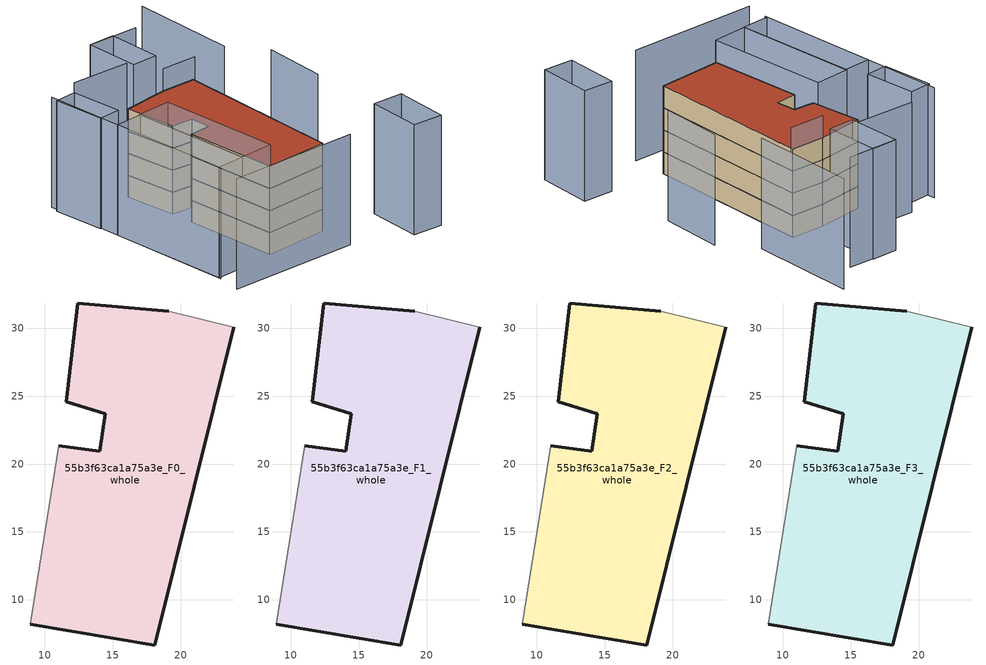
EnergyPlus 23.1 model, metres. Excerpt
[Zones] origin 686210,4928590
55b3f63ca1a75a3e_F0_whole
 floor ground (EU_floor_Construction): 18.1,6.68 23.89,30.08 19.14,31.22 12.42,31.84 11.58,24.58 14.45,23.71 14.06,20.92 11.02,21.36 8.95,8.21 z0
 wall outside (EU_wall_Construction): 11.02,21.36 14.06,20.92 14.45,23.71 11.58,24.58 12.42,31.84 19.14,31.22 / 23.89,30.08 18.1,6.68 8.95,8.21 z0:3
 wall adiabatic (EU_wall_Construction): 8.95,8.21 11.02,21.36 / 19.14,31.22 23.89,30.08 z0:3
55b3f63ca1a75a3e_F1_whole
 floor to 55b3f63ca1a75a3e_F0_whole (EU_floor_Construction): 18.1,6.68 23.89,30.08 19.14,31.22 12.42,31.84 11.58,24.58 14.45,23.71 14.06,20.92 11.02,21.36 8.95,8.21 z3
 wall outside (EU_wall_Construction): 11.02,21.36 14.06,20.92 14.45,23.71 11.58,24.58 12.42,31.84 19.14,31.22 / 23.89,30.08 18.1,6.68 8.95,8.21 z3:6
 wall adiabatic (EU_wall_Construction): 8.95,8.21 11.02,21.36 / 19.14,31.22 23.89,30.08 z3:6
55b3f63ca1a75a3e_F2_whole
 floor to 55b3f63ca1a75a3e_F1_whole (EU_floor_Construction): 18.1,6.68 23.89,30.08 19.14,31.22 12.42,31.84 11.58,24.58 14.45,23.71 14.06,20.92 11.02,21.36 8.95,8.21 z6
 wall outside (EU_wall_Construction): 11.02,21.36 14.06,20.92 14.45,23.71 11.58,24.58 12.42,31.84 19.14,31.22 / 23.89,30.08 18.1,6.68 8.95,8.21 z6:9
 wall adiabatic (EU_wall_Construction): 8.95,8.21 11.02,21.36 / 19.14,31.22 23.89,30.08 z6:9
55b3f63ca1a75a3e_F3_whole
 floor to 55b3f63ca1a75a3e_F2_whole (EU_floor_Construction): 18.1,6.68 23.89,30.08 19.14,31.22 12.42,31.84 11.58,24.58 14.45,23.71 14.06,20.92 11.02,21.36 8.95,8.21 z9
 wall outside (EU_wall_Construction): 11.02,21.36 14.06,20.92 14.45,23.71 11.58,24.58 12.42,31.84 19.14,31.22 / 23.89,30.08 18.1,6.68 8.95,8.21 z9:12
 wall adiabatic (EU_wall_Construction): 8.95,8.21 11.02,21.36 / 19.14,31.22 23.89,30.08 z9:12
 roof outside (EU_roof_Construction): 23.89,30.08 18.1,6.68 8.95,8.21 11.02,21.36 14.06,20.92 14.45,23.71 11.58,24.58 12.42,31.84 19.14,31.22 z12
shading: 28.71,14.81 31.12,23.41 / -1.38,5.98 16.93,1.74 / 4.71,37.86 -0.04,9.24 / 28.69,28.75 32.35,43.53 / 24.15,30 19.14,31.22 / 17.9,35.85 9.69,37.95 / 26.85,40.69 19.64,42.4 / 29.94,3.16 27.82,-4.31 / 27.82,-4.31 23.7,-3.14 / 23.7,-3.14 25.82,4.33 / 25.82,4.33 29.94,3.16 / 11.7,25.34 8.94,8.15 / 8.94,8.15 3.97,8.94 / 3.97,8.94 6.73,26.14 / 6.73,26.14 11.7,25.34 / 0.01,9.53 2.85,26.68 / 2.85,26.68 6.83,26.02 / 6.83,26.02 3.98,8.87 / 3.98,8.87 0.01,9.53 / 7.32,36.32 6.25,29 / 6.25,29 3.15,29.46 / 3.15,29.46 4.22,36.78 / 4.22,36.78 7.32,36.32 / 18.02,34.87 19.59,42.43 / 19.59,42.43 23.27,41.66 / 23.27,41.66 21.7,34.11 / 21.7,34.11 18.02,34.87 z0:15
[Building]
EU S2 Campaign: North Axis=0; Terrain=City; Solar Distribution=FullExterior
[Site:Location]
Bologna: Latitude=44.5; Longitude=11.25; Time Zone=1; Elevation=37
[SizingPeriod:WeatherFileDays]
AnnualSizingPeriod: Begin Month=1; Begin Day of Month=1; End Month=12; End Day of Month=31; Day of Week for Start Day=Monday; Use Weather File Daylight Saving Period=No; Use Weather File Rain and Snow Indicators=No
[MATERIAL]
EU_InternalMass_Material: Roughness=MediumRough; Thickness=0.1; Conductivity=1; Density=1800; Specific Heat=900; Thermal Absorptance=0.9; Solar Absorptance=0.7; Visible Absorptance=0.7
[MATERIAL:NOMASS] Roughness=MediumRough; Thermal Absorptance=0.9; Solar Absorptance=0.7; Visible Absorptance=0.7
Name | Thermal Resistance
EU_wall_NoMass | 0.937881
EU_roof_NoMass | 0.548572
EU_floor_NoMass | 0.71348
[CONSTRUCTION]
EU_wall_Construction: EU_wall_NoMass
EU_roof_Construction: EU_roof_NoMass
EU_floor_Construction: EU_floor_NoMass
EU_InternalMass_Construction: EU_InternalMass_Material
[ZONE] Type=1; Multiplier=1; Ceiling Height=autocalculate; Floor Area=autocalculate; Part of Total Floor Area=Yes
Name | Volume
55b3f63ca1a75a3e_F0_whole | 722.941
55b3f63ca1a75a3e_F1_whole; 55b3f63ca1a75a3e_F2_whole; 55b3f63ca1a75a3e_F3_whole | 722.943
[INTERNALMASS] Construction=EU_InternalMass_Construction; Surface Area=240.981
Name | Zone or ZoneList
55b3f63ca1a75a3e_F0_whole_EU_InternalMass | 55b3f63ca1a75a3e_F0_whole
55b3f63ca1a75a3e_F1_whole_EU_InternalMass | 55b3f63ca1a75a3e_F1_whole
55b3f63ca1a75a3e_F2_whole_EU_InternalMass | 55b3f63ca1a75a3e_F2_whole
55b3f63ca1a75a3e_F3_whole_EU_InternalMass | 55b3f63ca1a75a3e_F3_whole
[OTHEREQUIPMENT] Fuel Type=Electricity; Design Level Calculation Method=Watts/Area; Power per Zone Floor Area=1; Fraction Latent=0; Fraction Radiant=0; Fraction Lost=0; Carbon Dioxide Generation Rate=0; EndUse Subcategory=EU_Step8_InternalGains
Name | Zone or ZoneList or Space or SpaceList | Schedule
EU_Step8_InternalGain_55b3f63ca1a75a3e_F0_whole_f000 | 55b3f63ca1a75a3e_F0_whole | EU_Step8_GainSchedule_55b3f63ca1a75a3e_F0_whole_f000
EU_Step8_InternalGain_55b3f63ca1a75a3e_F1_whole_f000 | 55b3f63ca1a75a3e_F1_whole | EU_Step8_GainSchedule_55b3f63ca1a75a3e_F1_whole_f000
EU_Step8_InternalGain_55b3f63ca1a75a3e_F2_whole_f000 | 55b3f63ca1a75a3e_F2_whole | EU_Step8_GainSchedule_55b3f63ca1a75a3e_F2_whole_f000
EU_Step8_InternalGain_55b3f63ca1a75a3e_F3_whole_f000 | 55b3f63ca1a75a3e_F3_whole | EU_Step8_GainSchedule_55b3f63ca1a75a3e_F3_whole_f000
[ZONEVENTILATION:DESIGNFLOWRATE] Schedule=EU_AlwaysOn; Design Flow Rate Calculation Method=AirChanges/Hour; Air Changes per Hour=0.687892; Ventilation Type=Natural; Fan Pressure Rise=0; Fan Total Efficiency=1; Constant Term Coefficient=1; Temperature Term Coefficient=0; Velocity Term Coefficient=0; Velocity Squared Term Coefficient=0; Minimum Indoor Temperature=-100; Maximum Indoor Temperature=100; Delta Temperature=-100; Minimum Outdoor Temperature=-100; Maximum Outdoor Temperature=100; Maximum Wind Speed=40
Name | Zone or ZoneList or Space or SpaceList
EU_ConstantAir_55b3f63ca1a75a3e_F0_whole | 55b3f63ca1a75a3e_F0_whole
EU_ConstantAir_55b3f63ca1a75a3e_F1_whole | 55b3f63ca1a75a3e_F1_whole
EU_ConstantAir_55b3f63ca1a75a3e_F2_whole | 55b3f63ca1a75a3e_F2_whole
EU_ConstantAir_55b3f63ca1a75a3e_F3_whole | 55b3f63ca1a75a3e_F3_whole
[HVACTEMPLATE:THERMOSTAT] Constant Heating Setpoint=20; Constant Cooling Setpoint=50
EU_HeatOnly_55b3f63ca1a75a3e_F0_whole; EU_HeatOnly_55b3f63ca1a75a3e_F1_whole; EU_HeatOnly_55b3f63ca1a75a3e_F2_whole; EU_HeatOnly_55b3f63ca1a75a3e_F3_whole
[HVACTEMPLATE:ZONE:IDEALLOADSAIRSYSTEM] System Availability Schedule=EU_AlwaysOn; Maximum Heating Supply Air Temperature=50; Minimum Cooling Supply Air Temperature=13; Maximum Heating Supply Air Humidity Ratio=0.0156; Minimum Cooling Supply Air Humidity Ratio=0.0077; Heating Limit=NoLimit; Cooling Limit=NoLimit; Heating Availability Schedule=EU_AlwaysOn; Cooling Availability Schedule=EU_CoolingOff; Dehumidification Control Type=ConstantSensibleHeatRatio; Cooling Sensible Heat Ratio=0.7; Dehumidification Setpoint=60; Humidification Control Type=None; Humidification Setpoint=30; Outdoor Air Method=None; Outdoor Air Flow Rate per Person=0.00944; Outdoor Air Flow Rate per Zone Floor Area=0; Outdoor Air Flow Rate per Zone=0; Demand Controlled Ventilation Type=None; Outdoor Air Economizer Type=NoEconomizer; Heat Recovery Type=None; Sensible Heat Recovery Effectiveness=0.7; Latent Heat Recovery Effectiveness=0.65
Name | Template Thermostat
55b3f63ca1a75a3e_F0_whole | EU_HeatOnly_55b3f63ca1a75a3e_F0_whole
55b3f63ca1a75a3e_F1_whole | EU_HeatOnly_55b3f63ca1a75a3e_F1_whole
55b3f63ca1a75a3e_F2_whole | EU_HeatOnly_55b3f63ca1a75a3e_F2_whole
55b3f63ca1a75a3e_F3_whole | EU_HeatOnly_55b3f63ca1a75a3e_F3_whole
[SIZING:ZONE] Zone Cooling Design Supply Air Temperature Input Method=SupplyAirTemperature; Zone Cooling Design Supply Air Temperature=13; Zone Heating Design Supply Air Temperature Input Method=SupplyAirTemperature; Zone Heating Design Supply Air Temperature=50; Zone Cooling Design Supply Air Humidity Ratio=0.008; Zone Heating Design Supply Air Humidity Ratio=0.008; Cooling Design Air Flow Method=DesignDay; Cooling Design Air Flow Rate=0; Cooling Minimum Air Flow per Zone Floor Area=0.000762; Cooling Minimum Air Flow=0; Cooling Minimum Air Flow Fraction=0.2; Heating Design Air Flow Method=DesignDay; Heating Design Air Flow Rate=0; Heating Maximum Air Flow per Zone Floor Area=0.002032; Heating Maximum Air Flow=0.141576; Heating Maximum Air Flow Fraction=0.3; Account for Dedicated Outdoor Air System=No; Dedicated Outdoor Air System Control Strategy=NeutralSupplyAir; Dedicated Outdoor Air Low Setpoint Temperature for Design=autosize; Dedicated Outdoor Air High Setpoint Temperature for Design=autosize; Zone Load Sizing Method=Sensible Load Only No Latent Load; Zone Latent Cooling Design Supply Air Humidity Ratio Input Method=HumidityRatioDifference; Zone Cooling Design Supply Air Humidity Ratio Difference=0.005; Zone Latent Heating Design Supply Air Humidity Ratio Input Method=HumidityRatioDifference; Zone Humidification Design Supply Air Humidity Ratio Difference=0.005
55b3f63ca1a75a3e_F0_whole; 55b3f63ca1a75a3e_F1_whole; 55b3f63ca1a75a3e_F2_whole; 55b3f63ca1a75a3e_F3_whole
[SCHEDULE:CONSTANT]
Name | Hourly Value
EU_AlwaysOn | 1
EU_CoolingOff | 0
[SCHEDULE:FILE] Column Number=1; Rows to Skip at Top=0; Number of Hours of Data=8760; Column Separator=Comma; Interpolate to Timestep=No; Minutes per Item=60; Adjust Schedule for Daylight Savings=Yes
Name | File
EU_Step8_GainSchedule_55b3f63ca1a75a3e_F0_whole_f000 | ../../schedules/55b3f63ca1a75a3e/55b3f63ca1a75a3e_F0_whole_f000_gain.csv
EU_Step8_GainSchedule_55b3f63ca1a75a3e_F1_whole_f000 | ../../schedules/55b3f63ca1a75a3e/55b3f63ca1a75a3e_F1_whole_f000_gain.csv
EU_Step8_GainSchedule_55b3f63ca1a75a3e_F2_whole_f000 | ../../schedules/55b3f63ca1a75a3e/55b3f63ca1a75a3e_F2_whole_f000_gain.csv
EU_Step8_GainSchedule_55b3f63ca1a75a3e_F3_whole_f000 | ../../schedules/55b3f63ca1a75a3e/55b3f63ca1a75a3e_F3_whole_f000_gain.csv
